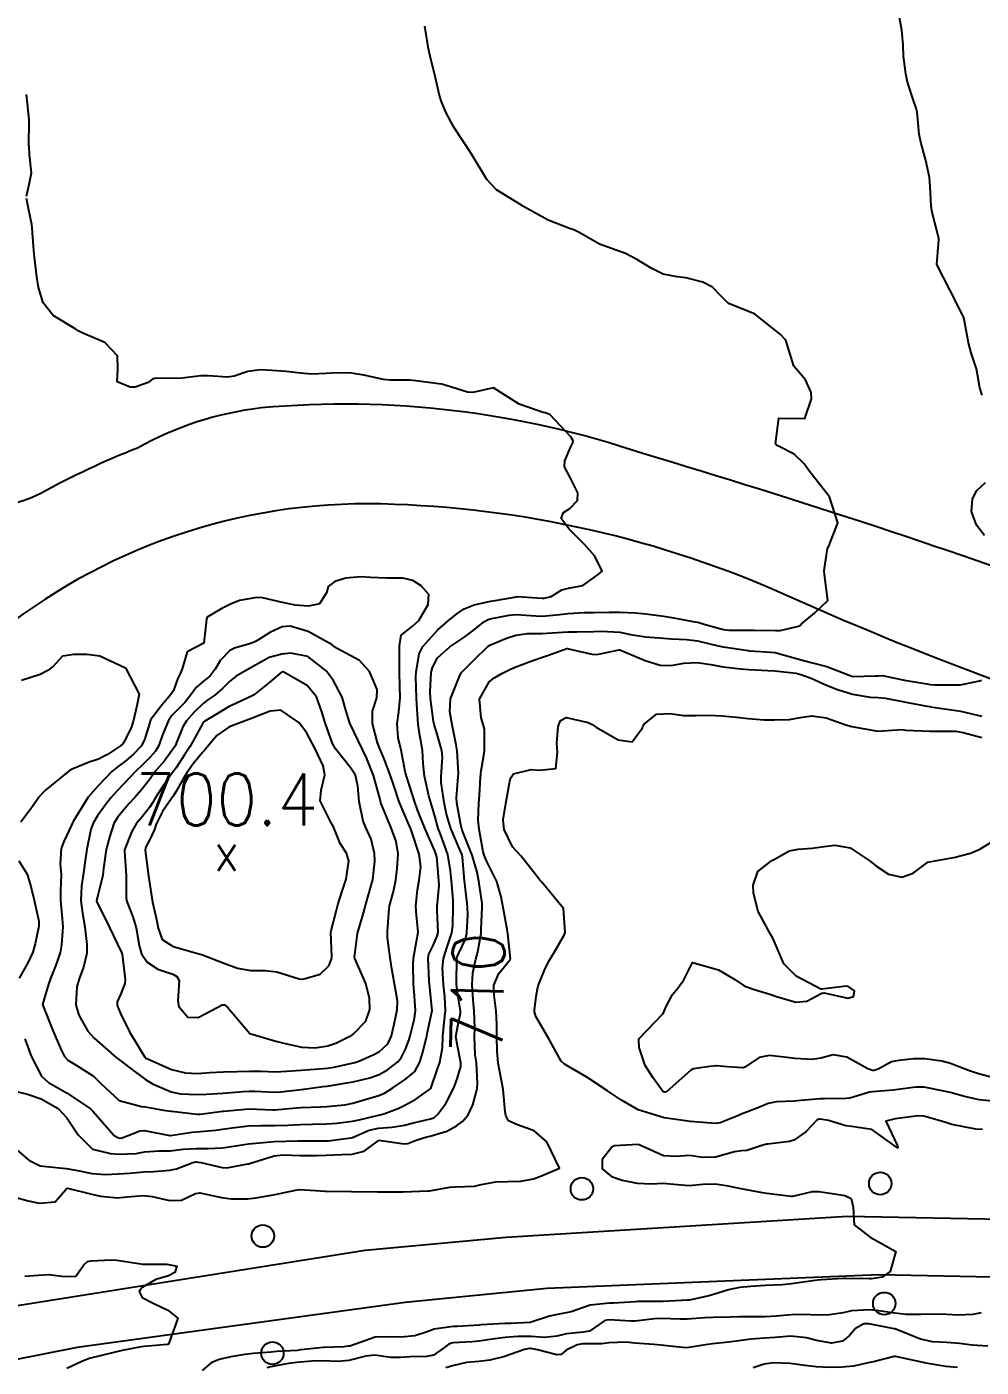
# Model space of a CAD drawing. Header units: metres. Extents: x 286371 to 293043, y 7462578 to 7466404.
# Drawn here: x 292460.2 to 292533.7, y 7462871 to 7462974.2 of the extents above; entities that cross this region are included whole.
import ezdxf
from ezdxf.enums import TextEntityAlignment as Align

# ---------------------------------------------------------------- set-up
doc = ezdxf.new("R2010")
doc.units = ezdxf.units.M
doc.header["$MEASUREMENT"] = 0
for name, color, linetype in [('Cotas', 45, 'Continuous'), ('Curvas de Nivel 1m', 11, 'Continuous'), ('Curvas de Nivel 5m', 15, 'Continuous'), ('Linha Férrea', 20, 'Continuous'), ('Pontos Cotados', 45, 'Continuous'), ('Postes', 20, 'Continuous'), ('Vias primárias', 230, 'Continuous')]:
    doc.layers.add(name, color=color, linetype=linetype)
doc.styles.add('Style-STANDARD', font='STANDARD.shx')

# ---------------------------------------------------------------- blocks, each defined once
blk = doc.blocks.new('ELVTXT_155')
at = {"layer": 'Pontos Cotados', "linetype": 'Continuous', "style": 'Style-STANDARD'}
for s, height, p in [('700.4', 4, (0, 4)), ('x', 3, (0, 0))]:
    blk.add_text(s, height=height, dxfattribs=at).set_placement(p, align=Align.MIDDLE_CENTER)

msp = doc.modelspace()

# ---------------------------------------------------------------- linework, layer by layer
at = {"layer": 'Curvas de Nivel 1m', "flags": 128}
for points, elevation in [([(292459.28, 7462892.24), (292460.21, 7462892.02), (292461.27, 7462891.66), (292462.57, 7462890.91), (292463.25, 7462890.21), (292464.11, 7462888.89), (292465.22, 7462887.78), (292466.61, 7462887.46), (292467.21, 7462887.4), (292468.59, 7462887.45), (292469.22, 7462887.57), (292470.35, 7462887.66), (292471.22, 7462887.67), (292472.21, 7462887.78), (292473.22, 7462887.85), (292474.13, 7462887.83), (292475.22, 7462887.88), (292475.94, 7462888), (292477.23, 7462888.19), (292478.93, 7462888.36), (292479.23, 7462888.38), (292481.05, 7462888.44), (292481.23, 7462888.44), (292481.41, 7462888.44), (292483.23, 7462888.43), (292483.39, 7462888.44), (292484.53, 7462888.58), (292485.15, 7462888.66), (292485.24, 7462888.68), (292486.54, 7462889.25), (292487.25, 7462889.4), (292488.3, 7462889.47), (292489.25, 7462889.64), (292489.94, 7462889.81), (292491.26, 7462890.11), (292491.52, 7462890.21), (292491.82, 7462890.47), (292492.43, 7462891.31), (292493.03, 7462892.45), (292493.1, 7462892.64), (292493.31, 7462893.2), (292493.6, 7462894.16), (292493.6, 7462894.44), (292493.34, 7462895.74), (292493.22, 7462896.45), (292493.23, 7462896.58), (292493.37, 7462897.29), (292493.56, 7462898.26), (292493.56, 7462898.44), (292493.4, 7462899.5), (292493.26, 7462900.45), (292493.25, 7462900.62), (292493.28, 7462902.45), (292493.31, 7462902.58), (292493.45, 7462902.88), (292493.95, 7462903.95), (292494.05, 7462904.44), (292494.13, 7462905.8), (292494.11, 7462906.44), (292493.92, 7462908.04), (292493.88, 7462908.44), (292493.73, 7462910.27), (292493.69, 7462910.44), (292493.57, 7462910.73), (292492.82, 7462912.46), (292492.49, 7462913.58), (292492.32, 7462914.46), (292492.09, 7462916.02), (292492.08, 7462916.47), (292492.18, 7462917.96), (292492.12, 7462918.47), (292491.71, 7462919.9), (292491.54, 7462920.48), (292491.5, 7462920.71), (292491.25, 7462922.48), (292491.23, 7462923.01), (292491.32, 7462924.48), (292491.4, 7462924.87), (292491.8, 7462925.61), (292492.74, 7462926.46), (292493.83, 7462927.18), (292494.54, 7462927.72), (292495.43, 7462928.41), (292495.69, 7462928.56), (292495.85, 7462928.61), (292497.33, 7462928.9), (292497.85, 7462928.94), (292499.37, 7462928.83), (292499.85, 7462928.82), (292501.22, 7462928.95), (292501.85, 7462929.03), (292503.06, 7462929.09), (292503.86, 7462929.09), (292505.02, 7462929.11), (292505.86, 7462929.12), (292507.02, 7462929.07), (292507.85, 7462929), (292509.24, 7462928.81), (292509.84, 7462928.7), (292511.61, 7462928.39), (292511.84, 7462928.34), (292512.42, 7462928.16), (292513.83, 7462927.78), (292514.23, 7462927.73), (292515.83, 7462927.74), (292516.18, 7462927.74), (292517.83, 7462927.71), (292518.19, 7462927.71), (292519.59, 7462928.05), (292519.75, 7462928.13), (292519.84, 7462928.22), (292520.83, 7462929.05), (292521.86, 7462930.01), (292521.6, 7462932.02), (292521.58, 7462932.34), (292521.83, 7462934.02), (292521.93, 7462934.2), (292522.62, 7462935.99), (292521.99, 7462938), (292520.39, 7462940.03), (292520.03, 7462940.53), (292519.28, 7462941.29), (292518.05, 7462941.89), (292517.94, 7462941.95), (292517.83, 7462942.07), (292518.08, 7462944.06), (292520.08, 7462944.03), (292520.6, 7462945.54), (292520.59, 7462946.03), (292520.13, 7462947), (292519.25, 7462948.05), (292518.83, 7462949.39), (292518.63, 7462950.06), (292518.18, 7462950.52), (292516.2, 7462952.09), (292514.22, 7462952.87), (292513.6, 7462953.51), (292512.99, 7462954.14), (292512.24, 7462954.53), (292510.93, 7462954.87), (292510.25, 7462954.94), (292509.19, 7462955.15), (292508.25, 7462955.59), (292507.2, 7462956.24), (292506.27, 7462956.74), (292505.55, 7462956.99), (292504.28, 7462957.46), (292502.75, 7462958.31), (292502.3, 7462958.54), (292501.96, 7462958.66), (292500.32, 7462959.29), (292498.38, 7462960.37), (292498.33, 7462960.4), (292498.27, 7462960.44), (292496.35, 7462961.63), (292495.59, 7462962.42), (292494.39, 7462964.43), (292493.06, 7462966.45), (292492.44, 7462967.61), (292492.08, 7462968.47), (292491.93, 7462969), (292491.6, 7462970.48), (292491.29, 7462971.69), (292491.11, 7462972.49), (292490.81, 7462974.22)], 709), ([(292460.15, 7462961.14), (292460.35, 7462962.04), (292460.51, 7462962.8), (292460.52, 7462962.95), (292460.38, 7462964.35), (292460.34, 7462964.96), (292460.33, 7462965.02), (292460.34, 7462966.96), (292460.34, 7462967.04), (292460.15, 7462968.96)], 708), ([(292460.01, 7462896.29), (292460.49, 7462894.95), (292461.3, 7462893.41), (292461.84, 7462892.93), (292463.28, 7462892.1), (292465.08, 7462890.88), (292465.26, 7462890.71), (292466.9, 7462888.85), (292467.23, 7462888.65), (292467.43, 7462888.64), (292467.97, 7462888.83), (292468.86, 7462889.2), (292469.24, 7462889.23), (292471.19, 7462888.83), (292471.23, 7462888.83), (292472.9, 7462889.1), (292473.24, 7462889.13), (292474.72, 7462889.26), (292475.24, 7462889.33), (292475.98, 7462889.44), (292477.25, 7462889.59), (292478.18, 7462889.6), (292479.25, 7462889.6), (292480.26, 7462889.63), (292481.25, 7462889.68), (292482.16, 7462889.7), (292483.25, 7462889.74), (292484.05, 7462889.79), (292485.25, 7462889.93), (292485.76, 7462890.05), (292487.26, 7462890.41), (292487.37, 7462890.43), (292487.75, 7462890.53), (292488.83, 7462890.95), (292489.27, 7462891.17), (292490.13, 7462891.64), (292491.29, 7462892.45), (292491.81, 7462893.98), (292491.97, 7462894.46), (292492.18, 7462895.62), (292492.21, 7462896.46), (292492.31, 7462897.53), (292492.41, 7462898.46), (292492.36, 7462899.5), (292492.25, 7462900.46), (292492.17, 7462901.72), (292492.25, 7462902.46), (292492.54, 7462903.37), (292492.9, 7462904.45), (292492.97, 7462904.97), (292493.01, 7462906.45), (292493.01, 7462906.95), (292492.87, 7462908.45), (292492.8, 7462909.2), (292492.59, 7462910.46), (292492.02, 7462912.04), (292491.85, 7462912.47), (292491.61, 7462913.33), (292491.28, 7462914.48), (292491.14, 7462914.98), (292490.79, 7462916.49), (292490.69, 7462917.47), (292490.64, 7462918.49), (292490.42, 7462919.78), (292490.3, 7462920.5), (292490.2, 7462922.04), (292490.19, 7462922.5), (292490.14, 7462924.14), (292490.16, 7462924.5), (292490.39, 7462925.91), (292490.67, 7462926.49), (292491.83, 7462927.76), (292492.61, 7462928.45), (292493.29, 7462929), (292493.86, 7462929.37), (292494.61, 7462929.68), (292495.87, 7462929.97), (292496.24, 7462930.03), (292497.87, 7462930.31), (292497.93, 7462930.32), (292499.87, 7462930.19), (292500.02, 7462930.2), (292500.54, 7462930.33), (292501.37, 7462930.83), (292501.88, 7462930.98), (292503, 7462931.18), (292503.9, 7462931.81), (292504.16, 7462932.02), (292504.49, 7462932.28), (292503.92, 7462933.43), (292503.15, 7462934.3), (292501.95, 7462935.5), (292501.31, 7462936.32), (292501.5, 7462936.8), (292501.98, 7462937.1), (292502.57, 7462937.72), (292502.61, 7462938.31), (292502.01, 7462939.48), (292501.58, 7462940.32), (292501.6, 7462940.76), (292502.05, 7462941.81), (292502.22, 7462942.15), (292502.24, 7462942.31), (292502.06, 7462942.63), (292500.44, 7462944.34), (292500.09, 7462944.47), (292499.94, 7462944.5), (292498.1, 7462945.13), (292496.11, 7462946.4), (292494.51, 7462946.03), (292494.11, 7462946.06), (292492.88, 7462946.45), (292492.12, 7462946.66), (292491.89, 7462946.7), (292490.12, 7462946.93), (292489.66, 7462946.97), (292488.12, 7462946.97), (292487.63, 7462947.02), (292486.13, 7462947.37), (292485.18, 7462947.51), (292484.13, 7462947.55), (292483.23, 7462947.5), (292482.13, 7462947.44), (292481.25, 7462947.52), (292480.13, 7462947.65), (292479.07, 7462947.73), (292478.14, 7462947.78), (292477.18, 7462947.66), (292476.13, 7462947.3), (292475.64, 7462947.21), (292474.13, 7462947.32), (292473.57, 7462947.31), (292472.13, 7462947.14), (292471.79, 7462947.12), (292470.13, 7462947.14), (292469.86, 7462947.08), (292469.51, 7462946.81), (292468.51, 7462946.43), (292468.12, 7462946.44), (292467.13, 7462946.85), (292467.18, 7462947.8), (292467.16, 7462948.85), (292466.17, 7462949.88), (292464.47, 7462950.6), (292464.18, 7462950.76), (292463.93, 7462950.9), (292462.2, 7462951.96), (292461.43, 7462952.94), (292461.07, 7462954.11), (292460.95, 7462954.94), (292460.76, 7462956.46), (292460.71, 7462956.95), (292460.58, 7462958.67), (292460.55, 7462958.95), (292460.32, 7462960.06), (292460.15, 7462960.96)], 708), ([(292459.16, 7462884.13), (292460.28, 7462883.82), (292461.15, 7462883.62), (292462.34, 7462883.73), (292463.17, 7462884.69), (292463.29, 7462884.79), (292465.17, 7462884.31), (292465.85, 7462884.18), (292467.16, 7462884.05), (292467.88, 7462884.12), (292469.17, 7462884.23), (292469.83, 7462884.14), (292471.16, 7462883.83), (292472.07, 7462883.86), (292473.17, 7462884.37), (292473.5, 7462884.42), (292475.16, 7462884.07), (292475.91, 7462883.96), (292477.16, 7462883.97), (292477.8, 7462884.05), (292479.17, 7462884.28), (292480.85, 7462884.63), (292481.17, 7462884.67), (292482.39, 7462884.61), (292483.12, 7462884.55), (292483.17, 7462884.55), (292483.22, 7462884.55), (292485.17, 7462884.52), (292485.22, 7462884.52), (292487.17, 7462884.49), (292487.22, 7462884.49), (292489.16, 7462884.5), (292491.06, 7462884.58), (292491.17, 7462884.59), (292492.76, 7462884.86), (292493.17, 7462884.89), (292494.65, 7462884.95), (292495.17, 7462885.06), (292496.3, 7462885.28), (292497.18, 7462885.3), (292498.22, 7462885.33), (292499.18, 7462885.51), (292499.8, 7462885.73), (292501.19, 7462886.32), (292500.22, 7462888.34), (292499.24, 7462889.2), (292497.95, 7462889.67), (292497.26, 7462889.96), (292497.05, 7462890.39), (292497.01, 7462890.65), (292496.85, 7462892.39), (292496.75, 7462892.94), (292496.48, 7462894.4), (292496.39, 7462895.35), (292496.38, 7462896.4), (292496.36, 7462897.41), (292496.31, 7462898.4), (292496.16, 7462899.65), (292496.14, 7462900.4), (292496.51, 7462901.31), (292497.4, 7462902.39), (292497.41, 7462902.42), (292497.21, 7462904.39), (292497.17, 7462904.7), (292496.86, 7462906.39), (292496.7, 7462907.21), (292496.36, 7462908.4), (292495.56, 7462909.99), (292495.38, 7462910.42), (292495.32, 7462910.67), (292495.01, 7462912.42), (292494.93, 7462913.1), (292494.98, 7462914.42), (292495.04, 7462915.01), (292495.12, 7462916.42), (292495.17, 7462916.91), (292495.42, 7462918.42), (292495.41, 7462920.11), (292495.35, 7462920.41), (292495.15, 7462920.99), (292495.04, 7462922.42), (292495.77, 7462923.75), (292496.14, 7462924.04), (292496.74, 7462924.39), (292497.43, 7462924.74), (292497.79, 7462924.89), (292498.86, 7462925.3), (292499.8, 7462925.62), (292500.34, 7462925.8), (292501.75, 7462926.32), (292501.8, 7462926.32), (292501.89, 7462926.31), (292503.8, 7462925.86), (292504.19, 7462925.88), (292505.8, 7462926.22), (292505.85, 7462926.21), (292507.79, 7462925.39), (292508.96, 7462925.03), (292509.79, 7462925.01), (292510.77, 7462925.2), (292511.79, 7462925.26), (292512.84, 7462925.1), (292513.79, 7462924.91), (292515.14, 7462924.76), (292515.78, 7462924.72), (292517.23, 7462924.64), (292517.78, 7462924.6), (292519.41, 7462924.42), (292519.78, 7462924.33), (292520.57, 7462924.03), (292521.77, 7462923.51), (292522.6, 7462923.16), (292523.76, 7462922.8), (292525.12, 7462922.59), (292525.75, 7462922.56), (292526.31, 7462922.5), (292527.75, 7462922.22), (292528, 7462922.17), (292529.5, 7462921.89), (292529.71, 7462921.85), (292529.74, 7462921.85), (292529.78, 7462921.84), (292531.74, 7462921.56), (292532.09, 7462921.5), (292533.73, 7462921.12)], 711), ([(292459.77, 7462923.9), (292461.19, 7462924.35), (292461.78, 7462924.65), (292461.96, 7462924.75), (292462.17, 7462924.92), (292462.94, 7462925.77), (292463.8, 7462925.9), (292464.78, 7462925.9), (292465.8, 7462925.76), (292467.78, 7462924.83), (292468.83, 7462922.82), (292468.65, 7462921.91), (292468.38, 7462920.82), (292468.24, 7462920.3), (292467.7, 7462919.2), (292467.56, 7462918.98), (292467.39, 7462918.84), (292466.37, 7462918.17), (292465.68, 7462917.8), (292464.98, 7462917.57), (292463.67, 7462917.04), (292463.44, 7462916.9), (292461.64, 7462915.44), (292461.37, 7462915.2), (292461.14, 7462914.94), (292460.52, 7462914.05), (292459.7, 7462912.96)], 708), ([(292535.28, 7462891.4), (292533.52, 7462891.59), (292533.28, 7462891.63), (292532.39, 7462891.85), (292531.29, 7462892.14), (292530.93, 7462892.23), (292529.29, 7462892.56), (292528.63, 7462892.57), (292527.29, 7462892.37), (292526.9, 7462892.32), (292525.29, 7462892.19), (292525.07, 7462892.17), (292524.39, 7462891.97), (292523.55, 7462891.71), (292523.28, 7462891.68), (292521.61, 7462891.67), (292521.28, 7462891.67), (292519.79, 7462891.53), (292519.28, 7462891.48), (292517.92, 7462891.42), (292517.27, 7462891.29), (292516.41, 7462890.95), (292515.26, 7462890.51), (292514.98, 7462890.39), (292514.35, 7462890.12), (292513.56, 7462889.82), (292513.25, 7462889.76), (292512.88, 7462889.78), (292511.25, 7462889.92), (292509.25, 7462890.2), (292507.26, 7462890.82), (292505.97, 7462891.56), (292505.28, 7462892.01), (292504.88, 7462892.27), (292503.3, 7462893.34), (292501.58, 7462894.32), (292501.33, 7462894.56), (292500.35, 7462896.34), (292499.38, 7462898.01), (292499.27, 7462898.36), (292499.26, 7462898.48), (292499.4, 7462899.55), (292499.52, 7462900.25), (292499.54, 7462900.35), (292500.09, 7462901.69), (292500.43, 7462902.34), (292500.81, 7462902.98), (292501.47, 7462904.12), (292501.55, 7462904.25), (292501.59, 7462904.32), (292501.62, 7462904.47), (292501.5, 7462906.32), (292499.83, 7462908.35), (292499.69, 7462908.5), (292499.54, 7462908.66), (292498.22, 7462910.37), (292497.9, 7462910.71), (292497.57, 7462911.07), (292496.93, 7462912.39), (292496.86, 7462913.14), (292497.06, 7462914.39), (292497.38, 7462916.11), (292497.45, 7462916.38), (292497.66, 7462916.67), (292499, 7462917.02), (292499.66, 7462916.96), (292500.92, 7462917.08), (292501.04, 7462918.32), (292500.98, 7462919.04), (292501.09, 7462920.32), (292501.26, 7462920.78), (292501.72, 7462921.02), (292503.39, 7462920.62), (292503.72, 7462920.48), (292504.03, 7462920.28), (292505.7, 7462919.29), (292506.8, 7462919.14), (292507.58, 7462920.23), (292507.61, 7462920.33), (292507.72, 7462920.5), (292508.66, 7462921.28), (292509.73, 7462921.31), (292510.74, 7462921.17), (292511.73, 7462921.16), (292512.69, 7462921.19), (292513.73, 7462921.15), (292514.82, 7462921.03), (292515.73, 7462920.93), (292516.97, 7462920.84), (292517.73, 7462920.83), (292518.91, 7462920.87), (292519.73, 7462921.01), (292520.62, 7462921.15), (292521.73, 7462920.98), (292523.26, 7462920.45), (292523.72, 7462920.31), (292525.71, 7462919.95), (292527.56, 7462920.08), (292527.72, 7462920.06), (292527.83, 7462920.04), (292529.72, 7462919.96), (292531.6, 7462919.97), (292531.72, 7462919.96), (292532.29, 7462919.85), (292533.71, 7462919.47)], 712), ([(292535.3, 7462893.11), (292533.57, 7462893.57), (292533.31, 7462893.64), (292532.69, 7462893.84), (292531.32, 7462894.37), (292530.65, 7462894.55), (292529.33, 7462894.75), (292528.49, 7462894.74), (292527.32, 7462894.61), (292526.76, 7462894.5), (292525.75, 7462893.95), (292525.43, 7462893.84), (292525.31, 7462893.84), (292524.95, 7462893.96), (292523.33, 7462894.86), (292522.28, 7462895.05), (292521.33, 7462894.8), (292520.66, 7462894.69), (292519.32, 7462894.77), (292518.5, 7462894.88), (292517.33, 7462895), (292516.58, 7462894.83), (292515.46, 7462894.1), (292515.37, 7462894.05), (292515.31, 7462894.04), (292514.11, 7462894.12), (292513.31, 7462894.19), (292513.26, 7462894.19), (292512.77, 7462894.14), (292511.51, 7462893.96), (292511.31, 7462893.86), (292509.44, 7462892.2), (292509.28, 7462892.18), (292509.18, 7462892.21), (292508.39, 7462893.3), (292507.8, 7462894.22), (292507.34, 7462895.61), (292507.31, 7462896.24), (292507.36, 7462896.34), (292509.16, 7462898.2), (292509.24, 7462898.34), (292509.39, 7462898.72), (292509.9, 7462899.7), (292510.31, 7462900.18), (292510.78, 7462900.82), (292511.44, 7462902.16), (292513.44, 7462901.58), (292514.69, 7462900.85), (292515.42, 7462900.35), (292516.1, 7462900.09), (292517.4, 7462899.72), (292517.92, 7462899.54), (292519.39, 7462899.1), (292520.25, 7462899.17), (292521.4, 7462899.79), (292521.59, 7462899.83), (292523.4, 7462899.41), (292523.83, 7462899.54), (292523.92, 7462899.98), (292523.41, 7462900.34), (292523.08, 7462900.31), (292521.41, 7462900.09), (292521.32, 7462900.11), (292519.43, 7462901.11), (292518.46, 7462902.06), (292517.73, 7462903.81), (292517.6, 7462904.07), (292517.48, 7462904.28), (292516.49, 7462906.09), (292516.13, 7462907.49), (292516.11, 7462908.1), (292516.48, 7462909.16), (292517.56, 7462910.01), (292517.61, 7462910.03), (292517.68, 7462910.07), (292518.88, 7462910.75), (292519.58, 7462910.87), (292520.65, 7462910.96), (292521.58, 7462911.08), (292522.39, 7462911.19), (292523.58, 7462910.99), (292525.13, 7462909.96), (292525.56, 7462909.59), (292526.54, 7462908.95), (292527.55, 7462908.72), (292528.43, 7462909.03), (292529.56, 7462909.89), (292531.26, 7462910.18), (292531.57, 7462910.25), (292532.85, 7462910.57), (292533.58, 7462910.88), (292535.09, 7462911.8)], 713), ([(292459.56, 7462909.99), (292460.2, 7462908.95), (292460.47, 7462908.01), (292460.74, 7462906.95), (292461.09, 7462905.34), (292461.08, 7462904.94), (292460.81, 7462903.59), (292460.64, 7462902.95), (292460.25, 7462902.14), (292459.57, 7462900.96)], 708), ([(292533.77, 7462889.31), (292533.25, 7462889.32), (292531.42, 7462889.69), (292531.25, 7462889.73), (292530.87, 7462889.87), (292529.26, 7462890.33), (292528.82, 7462890.34), (292527.26, 7462890.16), (292527.05, 7462890.13), (292526.33, 7462889.94), (292527.23, 7462888.04), (292527.26, 7462887.92), (292527.26, 7462887.89), (292527.22, 7462887.88), (292527.15, 7462887.93), (292525.24, 7462889.3), (292523.69, 7462889.53), (292523.25, 7462889.57), (292521.91, 7462890), (292521.26, 7462890.1), (292521.17, 7462890.1), (292521.02, 7462890.02), (292520.16, 7462889.11), (292519.23, 7462888.48), (292518.9, 7462888.38), (292517.23, 7462888.18), (292517.13, 7462888.17), (292516.77, 7462888.08), (292515.62, 7462887.69), (292515.22, 7462887.67), (292514.68, 7462887.58), (292513.21, 7462887.17), (292512.21, 7462887.15), (292511.21, 7462887.3), (292510.17, 7462887.23), (292509.21, 7462887.27), (292507.34, 7462888.11), (292507.22, 7462888.15), (292505.43, 7462888.05), (292505.22, 7462887.95), (292504.48, 7462887), (292504.47, 7462886.28), (292505.19, 7462885.67), (292506.03, 7462885.4), (292507.18, 7462885.18), (292508.28, 7462885.11), (292509.18, 7462885.17), (292510.29, 7462885.07), (292511.18, 7462885), (292512.24, 7462885.1), (292513.18, 7462885.12), (292514.04, 7462884.99), (292515.17, 7462884.75), (292516.81, 7462884.44), (292517.17, 7462884.39), (292519.04, 7462884.17), (292519.17, 7462884.18), (292520.68, 7462884.52), (292521.17, 7462884.54), (292522.87, 7462884.28), (292523.17, 7462884.23), (292523.67, 7462883.98), (292523.8, 7462883.33), (292523.88, 7462881.97), (292525.12, 7462881.02), (292527.1, 7462879.92), (292526.65, 7462878.36), (292526.05, 7462877.94), (292525.22, 7462877.81), (292525.07, 7462877.8), (292523.22, 7462877.83), (292523.07, 7462877.83), (292521.34, 7462877.74), (292521.07, 7462877.71), (292519.6, 7462877.5), (292519.06, 7462877.43), (292518.36, 7462877.35), (292517.06, 7462877.29), (292515.94, 7462877.22), (292515.06, 7462877.13), (292514.21, 7462876.97), (292513.05, 7462876.61), (292512.7, 7462876.5), (292511.21, 7462876.17), (292511.06, 7462876.16), (292509.17, 7462876.07), (292509.04, 7462876.07), (292507.22, 7462876.05), (292507.04, 7462876.04), (292505.36, 7462875.94), (292505.04, 7462875.93), (292503.55, 7462875.77), (292503.03, 7462875.61), (292502.08, 7462875.26), (292501.03, 7462875.06), (292500.42, 7462874.94), (292499.02, 7462874.46), (292498.93, 7462874.44), (292497.45, 7462874.38), (292497.02, 7462874.37), (292495.17, 7462874.26), (292495.01, 7462874.25), (292493.31, 7462874.14), (292493.01, 7462874.13), (292491.55, 7462873.93), (292491, 7462873.73), (292490.06, 7462873.42), (292489, 7462873.31), (292488.16, 7462873.35), (292487, 7462873.32), (292485.05, 7462872.63), (292484.98, 7462872.61), (292484.95, 7462872.61), (292484.59, 7462872.58), (292483.06, 7462872.53), (292482.98, 7462872.53), (292481.28, 7462872.33), (292480.98, 7462872.3), (292479.43, 7462872.21), (292478.98, 7462872.17), (292477.6, 7462872.06), (292476.97, 7462871.99), (292475.88, 7462871.8), (292474.97, 7462871.6), (292474.36, 7462871.33), (292473.68, 7462870.74)], 711), ([(292460.02, 7462878), (292461.07, 7462878.1), (292461.87, 7462878.13), (292463.07, 7462877.98), (292463.95, 7462878.01), (292464.55, 7462878.88), (292464.84, 7462879.13), (292465.09, 7462879.18), (292466.68, 7462879.26), (292467.09, 7462879.23), (292468.95, 7462878.95), (292469.09, 7462878.94), (292470.94, 7462878.93), (292471.09, 7462878.92), (292471.72, 7462878.77), (292471.56, 7462878.29), (292471.07, 7462878.04), (292470.1, 7462877.76), (292469.06, 7462877.15), (292468.9, 7462876.97), (292468.83, 7462876.82), (292469.05, 7462876.37), (292469.91, 7462875.93), (292471.03, 7462875.4), (292471.79, 7462874.77), (292471.6, 7462874.19), (292471.09, 7462872.78), (292471.02, 7462872.75), (292470.98, 7462872.75), (292469.2, 7462872.59), (292468.98, 7462872.56), (292467.52, 7462872.29), (292466.98, 7462872.16), (292465.92, 7462871.91), (292464.97, 7462871.67), (292464.41, 7462871.44), (292463.25, 7462870.9)], 712), ([(292534.18, 7462872.63), (292532.99, 7462872.71), (292532.01, 7462872.83), (292530.99, 7462872.9), (292529.92, 7462872.96), (292529, 7462873.17), (292527.09, 7462873.92), (292527.01, 7462873.95), (292526.98, 7462873.96), (292525.02, 7462874.35), (292524.64, 7462874.34), (292523.99, 7462873.97), (292523.53, 7462873.45), (292523, 7462873), (292522.14, 7462872.86), (292521, 7462873.06), (292520.23, 7462873.26), (292519, 7462873.39), (292517.8, 7462873.28), (292517, 7462873.23), (292515.93, 7462873.17), (292515, 7462873.03), (292514.2, 7462872.92), (292512.99, 7462872.8), (292512.43, 7462872.72), (292510.99, 7462872.5), (292510.66, 7462872.51), (292508.99, 7462872.71), (292508.47, 7462872.74), (292506.99, 7462872.85), (292506.32, 7462872.92), (292504.99, 7462872.87), (292504.46, 7462872.81), (292502.99, 7462872.79), (292502.56, 7462872.73), (292501.71, 7462872.31), (292501.31, 7462871.99), (292500.98, 7462871.95), (292499.49, 7462872.35), (292498.99, 7462872.45), (292498.89, 7462872.45), (292498.5, 7462872.36), (292497.39, 7462871.97), (292496.98, 7462871.83), (292495.83, 7462871.54), (292494.97, 7462871.45), (292494.03, 7462871.36), (292492.96, 7462871.1), (292492.45, 7462870.96)], 709), ([(292531.84, 7462870.97), (292530.96, 7462871.05), (292529.56, 7462871.29), (292528.97, 7462871.42), (292527.07, 7462871.83), (292526.97, 7462871.82), (292525.47, 7462871.45), (292524.97, 7462871.33), (292523.85, 7462871.09), (292522.97, 7462871.01), (292521.96, 7462870.99), (292520.97, 7462871.03), (292520.08, 7462871.14), (292518.97, 7462871.3), (292517.7, 7462871.34), (292516.97, 7462871.23), (292516.11, 7462870.95)], 708)]:
    msp.add_lwpolyline(points, dxfattribs=dict(at, elevation=elevation))
for points, elevation in [([(292483.37, 7462931.11), (292483.26, 7462930.6), (292482.7, 7462929.77), (292481.86, 7462929.58), (292480.83, 7462929.67), (292479.86, 7462929.87), (292478.32, 7462930.22), (292477.87, 7462930.25), (292476.56, 7462930.01), (292475.86, 7462929.75), (292475.18, 7462929.4), (292474.07, 7462928.74), (292474.01, 7462928.58), (292473.81, 7462926.74), (292472.51, 7462926.06), (292472.14, 7462924.77), (292472.04, 7462924.51), (292471.77, 7462923.97), (292471.46, 7462923.08), (292471.27, 7462922.78), (292470.56, 7462921.97), (292469.72, 7462920.86), (292469.7, 7462920.83), (292469.7, 7462920.8), (292469.22, 7462919.29), (292468.97, 7462918.82), (292468.35, 7462918.16), (292467.68, 7462917.6), (292467.24, 7462917.27), (292466.71, 7462916.85), (292466.19, 7462916.33), (292465.65, 7462915.76), (292464.89, 7462914.88), (292463.73, 7462913.02), (292463.68, 7462912.9), (292463.6, 7462912.72), (292463.02, 7462911.47), (292462.82, 7462910.92), (292462.74, 7462909.74), (292462.8, 7462908.92), (292462.77, 7462907.67), (292462.75, 7462906.92), (292462.9, 7462905.51), (292462.94, 7462904.91), (292462.85, 7462903.52), (292462.74, 7462902.91), (292462.41, 7462901.94), (292461.98, 7462900.93), (292461.84, 7462900.5), (292461.38, 7462898.93), (292462.18, 7462896.92), (292462.81, 7462895.43), (292463.08, 7462894.91), (292463.32, 7462894.64), (292463.97, 7462894.24), (292465.3, 7462893.4), (292465.85, 7462892.87), (292467.27, 7462891.52), (292469.01, 7462891.08), (292469.27, 7462891.05), (292470.7, 7462890.79), (292471.26, 7462890.72), (292471.34, 7462890.71), (292473.26, 7462890.47), (292473.53, 7462890.48), (292475.26, 7462890.71), (292475.34, 7462890.72), (292477.27, 7462890.88), (292479.11, 7462890.82), (292479.27, 7462890.81), (292480.93, 7462890.97), (292481.27, 7462890.99), (292482.82, 7462891.05), (292483.27, 7462891.08), (292484.66, 7462891.19), (292485.28, 7462891.32), (292486.22, 7462891.61), (292487.28, 7462891.92), (292487.72, 7462892.1), (292488.35, 7462892.52), (292488.91, 7462892.9), (292489.3, 7462893.16), (292490.04, 7462893.77), (292490.43, 7462894.49), (292490.64, 7462895.18), (292490.98, 7462896.48), (292491.04, 7462896.79), (292491.38, 7462898.47), (292491.17, 7462900.48), (292491.15, 7462900.75), (292491.08, 7462902.48), (292491.14, 7462902.79), (292491.46, 7462903.47), (292491.77, 7462904.17), (292491.84, 7462904.47), (292491.78, 7462906.19), (292491.78, 7462906.47), (292491.92, 7462908.08), (292491.91, 7462908.47), (292491.74, 7462910.3), (292491.7, 7462910.47), (292491.57, 7462910.81), (292490.82, 7462912.49), (292490.29, 7462913.82), (292490.06, 7462914.5), (292489.64, 7462915.79), (292489.41, 7462916.51), (292489.3, 7462916.87), (292488.99, 7462918.51), (292488.78, 7462919.44), (292488.68, 7462920.52), (292488.82, 7462921.44), (292488.92, 7462922.52), (292488.9, 7462923.39), (292488.86, 7462924.52), (292488.88, 7462925.44), (292488.88, 7462926.52), (292489.01, 7462927.34), (292489.84, 7462928.03), (292490.36, 7462928.49), (292491.09, 7462929.7), (292491.14, 7462930.48), (292490.53, 7462931.14), (292489.89, 7462931.57), (292489.13, 7462931.75), (292487.89, 7462931.75), (292486.65, 7462931.79), (292485.89, 7462931.85), (292484.75, 7462931.73), (292483.89, 7462931.49)], 707), ([(292483.69, 7462926.6), (292481.83, 7462927.64), (292480.44, 7462928.05), (292479.83, 7462927.99), (292478.93, 7462927.57), (292477.82, 7462926.88), (292477.69, 7462926.81), (292477.31, 7462926.69), (292476.16, 7462926.36), (292475.81, 7462926.18), (292475.09, 7462925.43), (292474.67, 7462924.73), (292474.3, 7462924.22), (292473.77, 7462923.8), (292473.2, 7462923.32), (292472.81, 7462922.76), (292472.35, 7462922.16), (292471.74, 7462921.57), (292471.34, 7462921.17), (292471.07, 7462920.78), (292470.68, 7462919.82), (292470.3, 7462918.8), (292470.07, 7462918.41), (292469.68, 7462917.97), (292469.09, 7462917.4), (292468.5, 7462916.82), (292468.1, 7462916.39), (292467.65, 7462915.91), (292467.12, 7462915.37), (292466.67, 7462914.85), (292466.21, 7462914.27), (292465.61, 7462913.44), (292465.28, 7462912.87), (292465.11, 7462912.39), (292464.8, 7462910.89), (292464.63, 7462909.82), (292464.5, 7462908.89), (292464.37, 7462908.05), (292464.32, 7462906.89), (292464.45, 7462905.94), (292464.64, 7462904.89), (292464.8, 7462903.54), (292464.78, 7462902.88), (292464.52, 7462901.8), (292464.19, 7462900.89), (292464.02, 7462900.28), (292463.95, 7462898.9), (292464.18, 7462898.09), (292464.87, 7462896.88), (292465.35, 7462896.34), (292467.05, 7462894.85), (292467.32, 7462894.63), (292468.1, 7462894.05), (292469.3, 7462893.14), (292469.84, 7462892.81), (292471.29, 7462892.21), (292472.01, 7462892.04), (292473.28, 7462891.99), (292474.01, 7462892.02), (292475.28, 7462892.09), (292476.82, 7462892.23), (292477.29, 7462892.26), (292477.72, 7462892.25), (292479.29, 7462892.18), (292479.74, 7462892.2), (292481.29, 7462892.38), (292481.51, 7462892.41), (292483, 7462892.6), (292483.26, 7462892.63), (292483.29, 7462892.64), (292484.96, 7462892.91), (292485.3, 7462892.97), (292486.58, 7462893.27), (292487.31, 7462893.53), (292487.94, 7462893.9), (292488.75, 7462894.51), (292489.01, 7462894.82), (292489.34, 7462895.48), (292489.62, 7462896.23), (292489.7, 7462896.5), (292490.03, 7462897.84), (292490.1, 7462898.49), (292490.01, 7462899.89), (292489.96, 7462900.5), (292489.93, 7462902), (292489.95, 7462902.5), (292490.19, 7462903.77), (292490.31, 7462904.49), (292490.19, 7462905.8), (292490.12, 7462906.5), (292490.25, 7462907.76), (292490.38, 7462908.49), (292490.51, 7462909.53), (292490.38, 7462910.49), (292489.8, 7462912.29), (292489.72, 7462912.5), (292489.6, 7462912.78), (292488.85, 7462914.52), (292488.45, 7462915.71), (292488.19, 7462916.53), (292487.68, 7462917.84), (292487.39, 7462918.54), (292487.18, 7462919.06), (292486.78, 7462920.55), (292486.78, 7462921.51), (292487.12, 7462922.54), (292487.14, 7462923.17), (292486.56, 7462924.55), (292485.8, 7462925.39), (292484.07, 7462926.33), (292483.81, 7462926.51)], 706), ([(292481.77, 7462923.48), (292479.9, 7462924.53), (292479.78, 7462924.51), (292478.78, 7462923.66), (292477.76, 7462922.83), (292477.67, 7462922.77), (292477.52, 7462922.69), (292476.32, 7462922.13), (292475.74, 7462921.85), (292475.03, 7462921.43), (292473.88, 7462920.74), (292473.79, 7462920.68), (292473.72, 7462920.59), (292473.07, 7462919.39), (292472.72, 7462918.76), (292472.32, 7462918.13), (292471.67, 7462917.15), (292471.52, 7462916.93), (292471.4, 7462916.78), (292470.67, 7462915.76), (292470.06, 7462914.8), (292469.9, 7462914.53), (292469.62, 7462914.09), (292469.05, 7462913.37), (292468.59, 7462912.82), (292468.22, 7462912.2), (292467.69, 7462910.83), (292467.68, 7462910.72), (292467.82, 7462908.83), (292467.81, 7462907.13), (292467.86, 7462906.84), (292468.34, 7462905.68), (292468.59, 7462904.83), (292468.81, 7462903.47), (292469.01, 7462902.82), (292469.43, 7462902.18), (292470.27, 7462901.65), (292471.42, 7462901.25), (292471.73, 7462901.09), (292471.89, 7462900.78), (292471.81, 7462899.2), (292471.88, 7462898.77), (292472.58, 7462897.96), (292473.37, 7462897.93), (292474.87, 7462898.72), (292475.21, 7462898.9), (292475.39, 7462898.89), (292475.62, 7462898.71), (292477.35, 7462896.68), (292479.35, 7462896.11), (292480.06, 7462895.93), (292481.34, 7462895.64), (292482.37, 7462895.58), (292483.34, 7462895.73), (292483.98, 7462895.95), (292485.21, 7462896.57), (292485.29, 7462896.63), (292485.36, 7462896.7), (292486.27, 7462897.65), (292486.58, 7462898.55), (292486.57, 7462899.38), (292486.28, 7462900.55), (292485.44, 7462902.46), (292485.41, 7462902.56), (292485.41, 7462902.6), (292485.45, 7462902.96), (292485.64, 7462904.39), (292485.68, 7462904.56), (292486.11, 7462905.95), (292486.25, 7462906.55), (292486.53, 7462907.54), (292486.82, 7462908.55), (292486.97, 7462909.95), (292486.94, 7462910.54), (292486.69, 7462911.66), (292486.27, 7462912.55), (292486.07, 7462913.03), (292485.76, 7462914.56), (292485.65, 7462915.72), (292485.47, 7462916.57), (292485.13, 7462917.11), (292483.94, 7462918.59), (292483.7, 7462919.02), (292483.14, 7462920.6), (292482.89, 7462921.45), (292482.47, 7462922.61)], 704), ([(292481.13, 7462920.63), (292479.74, 7462921.59), (292478.92, 7462921.49), (292477.73, 7462921.03), (292477.48, 7462920.94), (292476.86, 7462920.7), (292476.03, 7462920.4), (292475.72, 7462920.26), (292474.8, 7462919.63), (292474.07, 7462918.74), (292473.9, 7462918.54), (292473.69, 7462918.32), (292472.97, 7462917.46), (292472.5, 7462916.76), (292472.19, 7462916.24), (292471.64, 7462915.29), (292471.44, 7462914.97), (292471.31, 7462914.78), (292470.62, 7462913.78), (292470.14, 7462912.8), (292470, 7462912.4), (292469.58, 7462911.51), (292469.33, 7462911.06), (292469.28, 7462910.81), (292469.54, 7462908.8), (292469.85, 7462906.8), (292470.15, 7462905.47), (292470.28, 7462904.8), (292470.6, 7462903.93), (292471.45, 7462903.39), (292473.35, 7462902.85), (292473.45, 7462902.82), (292473.7, 7462902.74), (292475.43, 7462902.09), (292476.4, 7462901.73), (292477.43, 7462901.53), (292478.56, 7462901.54), (292479.43, 7462901.44), (292481.15, 7462900.9), (292481.42, 7462900.86), (292482.76, 7462901.27), (292483.43, 7462901.89), (292483.64, 7462902.4), (292483.65, 7462902.59), (292483.59, 7462904.48), (292483.6, 7462904.59), (292483.99, 7462906.09), (292484.13, 7462906.59), (292484.46, 7462907.64), (292484.76, 7462908.58), (292484.97, 7462909.99), (292484.78, 7462910.58), (292484.31, 7462911.32), (292483.78, 7462912.59), (292483.72, 7462912.72), (292483.6, 7462912.91), (292482.76, 7462914.61), (292482.83, 7462915.42), (292483.12, 7462916.6), (292482.99, 7462917.29), (292482.38, 7462918.61), (292481.71, 7462919.86)], 703)]:
    msp.add_lwpolyline(points, close=True, dxfattribs=dict(at, elevation=elevation))
at = {"layer": 'Curvas de Nivel 5m', "elevation": 710, "flags": 128}
for points in [[(292533.74, 7462945.83), (292533.58, 7462946.38), (292533.3, 7462947.84), (292532.91, 7462949.09), (292532.7, 7462949.85), (292532.37, 7462951.68), (292532.32, 7462951.85), (292532.21, 7462952.07), (292531.28, 7462953.87), (292530.26, 7462955.88), (292530.41, 7462957.77), (292530.4, 7462957.88), (292530.3, 7462958.29), (292529.89, 7462959.89), (292529.81, 7462960.41), (292529.75, 7462961.89), (292529.68, 7462962.58), (292529.4, 7462963.9), (292529.02, 7462965.29), (292528.89, 7462965.91), (292528.73, 7462967.62), (292528.66, 7462967.91), (292528.45, 7462968.5), (292528, 7462969.92), (292527.86, 7462970.55), (292527.68, 7462971.93), (292527.67, 7462972.78), (292527.57, 7462973.93), (292527.33, 7462975.17)], [(292533.94, 7462935.02), (292533.3, 7462935.83), (292532.93, 7462936.88), (292533, 7462937.84), (292533.33, 7462938.49), (292534, 7462939.11)], [(292459.22, 7462887.89), (292460.32, 7462886.95), (292461.2, 7462886.5), (292461.68, 7462886.45), (292463.19, 7462886.29), (292463.93, 7462886.16), (292465.19, 7462885.92), (292466.21, 7462885.84), (292467.19, 7462885.88), (292468.07, 7462885.95), (292469.19, 7462886.03), (292469.93, 7462886.06), (292471.19, 7462886.16), (292471.7, 7462886.28), (292472.96, 7462886.76), (292473.15, 7462886.81), (292473.2, 7462886.81), (292473.57, 7462886.75), (292475.2, 7462886.37), (292475.56, 7462886.36), (292477.2, 7462886.65), (292477.24, 7462886.66), (292477.31, 7462886.69), (292479.21, 7462887.28), (292479.91, 7462887.35), (292481.21, 7462887.29), (292482.52, 7462887.3), (292483.21, 7462887.32), (292484.42, 7462887.37), (292485.22, 7462887.41), (292486.14, 7462887.63), (292487.23, 7462888.44), (292487.29, 7462888.47), (292489.23, 7462888.19), (292489.51, 7462888.22), (292490.15, 7462888.49), (292490.98, 7462888.73), (292491.24, 7462888.79), (292492.52, 7462889.18), (292493.25, 7462889.57), (292493.76, 7462889.94), (292494.16, 7462890.43), (292494.51, 7462891.19), (292494.85, 7462892.42), (292494.89, 7462892.83), (292494.79, 7462894.42), (292494.71, 7462895.04), (292494.65, 7462896.43), (292494.67, 7462897.12), (292494.63, 7462898.43), (292494.55, 7462899.28), (292494.46, 7462900.43), (292494.51, 7462901.35), (292494.75, 7462902.42), (292494.91, 7462902.97), (292495.15, 7462904.42), (292495.17, 7462904.73), (292495.25, 7462906.42), (292495.23, 7462906.7), (292494.98, 7462908.42), (292494.86, 7462909.11), (292494.47, 7462910.43), (292493.7, 7462912.34), (292493.66, 7462912.44), (292493.6, 7462912.74), (292493.29, 7462914.45), (292493.26, 7462914.82), (292493.4, 7462916.45), (292493.41, 7462916.7), (292493.31, 7462918.45), (292493.24, 7462918.9), (292492.92, 7462920.46), (292492.74, 7462921.46), (292492.8, 7462922.46), (292493.46, 7462924.12), (292493.63, 7462924.44), (292493.79, 7462924.63), (292494.7, 7462925.52), (292495.59, 7462926.41), (292495.71, 7462926.51), (292495.82, 7462926.58), (292497.11, 7462927.11), (292497.83, 7462927.34), (292498.73, 7462927.47), (292499.83, 7462927.47), (292500.64, 7462927.52), (292501.83, 7462927.6), (292502.53, 7462927.61), (292503.83, 7462927.64), (292504.44, 7462927.67), (292505.83, 7462927.57), (292506.66, 7462927.41), (292507.82, 7462927.22), (292508.89, 7462927.14), (292509.82, 7462927.08), (292510.97, 7462927.02), (292511.82, 7462926.91), (292513.42, 7462926.53), (292513.81, 7462926.45), (292515.75, 7462926.16), (292515.8, 7462926.15), (292516.69, 7462926.09), (292517.8, 7462926.02), (292517.87, 7462926), (292519.8, 7462925.45), (292520.57, 7462925.26), (292521.79, 7462924.94), (292523.51, 7462924.26), (292523.78, 7462924.18), (292525.53, 7462924.21), (292525.78, 7462924.23), (292526.07, 7462924.24), (292527.65, 7462923.92), (292527.76, 7462923.9), (292527.77, 7462923.9), (292529.49, 7462923.61), (292529.77, 7462923.56), (292530.11, 7462923.53), (292531.77, 7462923.52), (292532.09, 7462923.53), (292533.54, 7462923.83), (292533.7, 7462923.9)], [(292533.68, 7462875.18), (292533.03, 7462875.06), (292531.88, 7462875), (292531.03, 7462875.05), (292529.82, 7462875.09), (292529.03, 7462875.05), (292527.9, 7462875.05), (292527.03, 7462875.15), (292525.62, 7462875.36), (292525.04, 7462875.41), (292523.68, 7462875.33), (292523.03, 7462875.2), (292521.99, 7462875.04), (292521.03, 7462875.02), (292520.06, 7462875.06), (292519.03, 7462875.03), (292517.89, 7462874.93), (292517.03, 7462874.88), (292516.24, 7462874.88), (292515.03, 7462874.87), (292514.29, 7462874.86), (292513.02, 7462874.82), (292512.38, 7462874.8), (292511.02, 7462874.71), (292510.5, 7462874.7), (292509.02, 7462874.74), (292508.51, 7462874.72), (292507.02, 7462874.54), (292506.72, 7462874.54), (292505.02, 7462874.66), (292504.68, 7462874.6), (292504.26, 7462874.28), (292503.5, 7462873.79), (292503.01, 7462873.71), (292501.74, 7462873.57), (292501, 7462873.4), (292500.03, 7462873.3), (292499, 7462873.37), (292497.99, 7462873.37), (292497, 7462873.28), (292496.21, 7462873.18), (292494.99, 7462873.01), (292494.46, 7462872.95), (292492.99, 7462872.87), (292492.66, 7462872.78), (292492.25, 7462872.46), (292491.5, 7462871.94), (292490.97, 7462871.83), (292489.68, 7462871.79), (292488.97, 7462871.74), (292488.2, 7462871.74), (292486.97, 7462871.92), (292486.28, 7462871.85), (292484.97, 7462871.51), (292484.11, 7462871.44), (292482.97, 7462871.49), (292482.13, 7462871.46), (292480.97, 7462871.37), (292480.32, 7462871.29), (292478.96, 7462871.02), (292478.66, 7462870.96)]]:
    msp.add_lwpolyline(points, dxfattribs=at)
at = {"layer": 'Curvas de Nivel 5m', "elevation": 705, "flags": 128}
msp.add_lwpolyline([(292481.8, 7462925.72), (292480.49, 7462925.96), (292479.8, 7462925.9), (292478.84, 7462925.63), (292477.79, 7462925.04), (292477.56, 7462924.92), (292477.13, 7462924.69), (292476.28, 7462924.2), (292475.77, 7462923.79), (292475.24, 7462923.25), (292474.65, 7462922.73), (292474.12, 7462922.37), (292473.74, 7462922.08), (292473.06, 7462921.43), (292472.46, 7462920.76), (292472.18, 7462920.3), (292471.7, 7462919.1), (292471.61, 7462918.86), (292471.56, 7462918.78), (292470.77, 7462917.69), (292470.01, 7462916.8), (292469.86, 7462916.6), (292469.66, 7462916.29), (292469.01, 7462915.44), (292468.46, 7462914.82), (292468.06, 7462914.4), (292467.62, 7462913.89), (292467.14, 7462913.31), (292466.88, 7462912.85), (292466.53, 7462911.8), (292466.29, 7462910.86), (292466.08, 7462909.39), (292466.01, 7462908.87), (292465.54, 7462906.9), (292465.54, 7462906.87), (292465.56, 7462906.83), (292466.54, 7462904.86), (292467.45, 7462902.92), (292467.48, 7462902.84), (292467.5, 7462902.79), (292467.74, 7462900.84), (292467.71, 7462900.54), (292467.4, 7462899.74), (292467.12, 7462899.12), (292467.12, 7462898.85), (292467.37, 7462898.24), (292468.08, 7462896.83), (292469.26, 7462894.88), (292469.31, 7462894.81), (292469.32, 7462894.8), (292469.36, 7462894.78), (292471.31, 7462893.93), (292472.4, 7462893.67), (292473.31, 7462893.62), (292474.25, 7462893.68), (292475.31, 7462893.73), (292476.37, 7462893.76), (292477.31, 7462893.8), (292478.21, 7462893.78), (292479.31, 7462893.74), (292480.16, 7462893.79), (292481.31, 7462893.88), (292482, 7462893.93), (292483.32, 7462894.02), (292483.82, 7462894.09), (292485.32, 7462894.42), (292485.44, 7462894.45), (292485.73, 7462894.56), (292486.83, 7462895.04), (292487.34, 7462895.31), (292487.97, 7462895.9), (292488.26, 7462896.52), (292488.46, 7462897.42), (292488.69, 7462898.51), (292488.71, 7462899.2), (292488.49, 7462900.52), (292488.28, 7462901.67), (292488.14, 7462902.52), (292487.95, 7462904.05), (292487.95, 7462904.53), (292488.05, 7462905.97), (292488.1, 7462906.53), (292488.42, 7462907.62), (292488.59, 7462908.52), (292488.68, 7462909.38), (292488.78, 7462910.52), (292488.62, 7462911.48), (292488.23, 7462912.52), (292487.62, 7462914), (292487.45, 7462914.37), (292487.41, 7462914.54), (292487.36, 7462914.8), (292486.86, 7462916.55), (292486.32, 7462917.92), (292486.03, 7462918.56), (292485.7, 7462919.24), (292485.05, 7462920.57), (292484.74, 7462921.58), (292484.45, 7462922.58), (292483.77, 7462923.88), (292483.22, 7462924.6)], close=True, dxfattribs=at)
at = {"layer": 'Linha Férrea'}
for points in [[(292390.7, 7462856.66), (292422.03, 7462867.05), (292444.63, 7462872.67), (292455.55, 7462875.13), (292486.22, 7462880.02), (292497.08, 7462881.02), (292523.37, 7462882.64), (292551.13, 7462882.1), (292565.45, 7462881.14), (292586.47, 7462878.76), (292601.96, 7462876.34), (292613.44, 7462874.25), (292634.13, 7462870.18), (292738, 7462849.12), (292782.73, 7462839.01), (292817.5, 7462828.98), (292849.81, 7462817.69), (292862.9, 7462813.03), (292916.71, 7462789.56), (292949.26, 7462775.88), (292961.97, 7462770.6)], [(292769.19, 7462838.37), (292719.98, 7462849.47), (292662.82, 7462861), (292651.72, 7462863.3), (292645.98, 7462864.41), (292634.35, 7462866.38), (292592.87, 7462873.59), (292558.55, 7462877.35), (292540.75, 7462877.8), (292525.8, 7462878.12), (292500.23, 7462877.06), (292489.32, 7462875.98), (292464.04, 7462872.53), (292451.57, 7462870.06), (292438.81, 7462867.11), (292427.89, 7462864.17), (292413.44, 7462859.84), (292402.26, 7462856.09)]]:
    msp.add_lwpolyline(points, dxfattribs=at)
at = {"layer": 'Postes'}
for centre in [(292502.92, 7462884.74), (292525.9, 7462885.15), (292478.35, 7462881.1), (292526.21, 7462875.9), (292479.08, 7462872.08)]:
    msp.add_circle(centre, 0.866, dxfattribs=at)
at = {"layer": 'Vias primárias'}
for points in [[(292525.37, 7463072.9), (292549.31, 7462980.7), (292558.02, 7462947.4, -0.648624), (292543.35, 7462929.55, 0.014786), (292507.6, 7462941.33, 0.105153), (292478.21, 7462944.84, 0.097823), (292468.69, 7462941.75, 0.032938), (292461.25, 7462938.26, -0.126948), (292455.59, 7462937.11, -0.298742), (292447.74, 7462947.94, -0.026352), (292447.88, 7462952.84), (292449.01, 7462974.16, 0.039557), (292450.15, 7463008.62, 0.044313), (292440.3, 7463073.93)], [(292734.88, 7462883.78, 0.029569), (292589.58, 7462910.58, -0.074737), (292518.85, 7462930.34, 0.099671), (292487.46, 7462937.45, 0.18016), (292457.44, 7462927.09, 0.037994), (292449.52, 7462919.5, -0.075888), (292436.79, 7462909.02, -0.075888)]]:
    msp.add_lwpolyline(points, format="xyb", dxfattribs=at)

# ---------------------------------------------------------------- block references
at = {"layer": 'Pontos Cotados', "linetype": 'Continuous'}
msp.add_blockref('ELVTXT_155', (292475.56, 7462910.71, 700.39), dxfattribs=at)

# ---------------------------------------------------------------- texts
at = {"layer": 'Cotas', "style": 'Style-STANDARD'}
msp.add_text('710', height=4, rotation=88.649, dxfattribs=at).set_placement((292494.89, 7462899.82, 710), align=Align.MIDDLE_CENTER)

doc.saveas('drawing.dxf')
